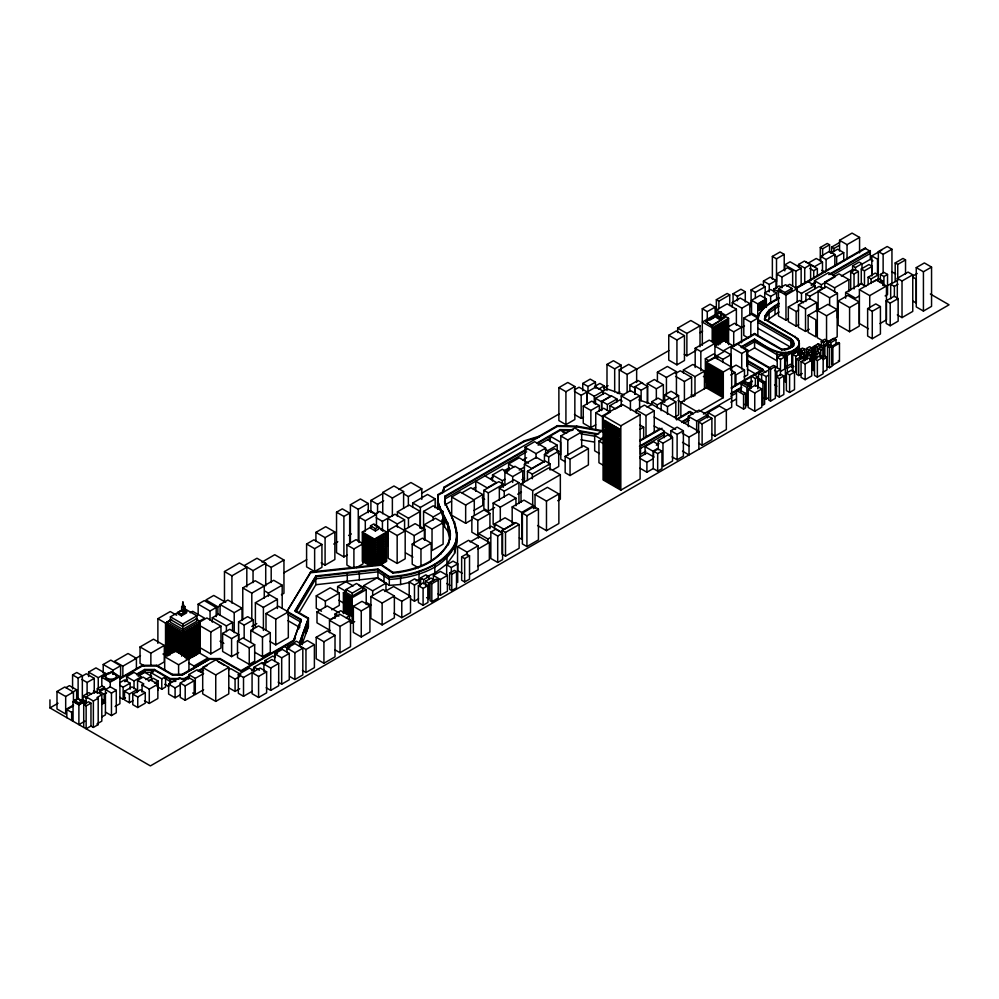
<?xml version="1.0" encoding="UTF-8"?>
<svg xmlns="http://www.w3.org/2000/svg" width="999" height="999" viewBox="0 0 999 999"><rect width="100%" height="100%" fill="white"/><g stroke="black" fill="none" stroke-linecap="round" stroke-linejoin="round"><path stroke-width="1.5" d="M603.858 478.446L603.896 472.802M444.692 502.834L444.817 496.216L526.635 448.976M438.012 494.567C435.327 512.35 456.968 526.136 447.989 544.28C436.963 563.436 413.798 571.141 392.932 573.101L381.156 565.159L310.577 572.764L286.701 611.863L310.577 572.027L381.156 564.423L392.932 572.365C413.798 570.404 436.963 562.699 447.989 543.543C455.307 527.797 441.096 514.897 437.624 500.374L437.624 509.153L438.012 494.567L442.719 491.858L444.031 487.162L524.4 440.759L538.948 436.301L557.392 425.649L576.735 426.086L603.533 430.881M438.012 497.427L437.624 503.221L440.771 511.238M779.045 297.677C770.429 302.66 758.74 308.216 757.729 319.405L790.871 338.536L793.418 341.533C794.904 347.939 786.675 350.249 781.755 349.95L754.582 334.253L731.743 347.44M448.326 544.917L450.012 537.499M454.582 544.555C461.963 528.921 449.538 515.297 444.642 501.261L444.642 501.998C453.084 519.155 465.159 539.822 446.953 555.931C431.218 569.929 410.077 576.398 389.31 577.322L377.922 569.742L315.834 576.673L295.18 611.188L308.404 618.818L299.413 643.231L308.404 618.081L295.18 610.451L315.834 575.936L377.922 569.005L389.31 576.585C413.811 575.174 441.496 567.02 454.582 544.555L454.582 553.346L446.953 563.973L434.815 573.101L426.91 576.61M457.18 535.988C452.922 567.02 416.271 577.897 389.31 579.42L377.922 571.84L315.834 578.771L295.979 611.962M454.582 553.346L457.18 541.945L457.18 533.154M799.075 341.695L795.266 337.15L764.547 319.405C765.084 311.413 772.764 306.83 779.058 303.246M764.809 320.404L765.321 315.272M442.769 492.569L444.031 487.899L524.4 441.496L538.948 437.038L538.948 436.301M443.381 492.37L444.031 487.162M793.044 345.592L793.618 343.206L793.618 346.066L793.418 341.533M798.438 354.782L798.438 345.991L799.325 343.494L799.325 352.285L799.075 340.959L797.689 338.536L764.547 318.669L764.547 319.405M119.917 678.958L142.308 666.033L156.781 666.033L172.465 675.087L182.118 675.087L209.428 659.315L220.105 659.315L241.009 671.378L293.406 641.133L301.049 619.405L286.701 611.126M293.406 641.133L301.049 620.142L288.012 612.612M294.418 640.446L295.442 637.649M298.501 629.258L300.037 625.062M299.937 643.918L308.404 620.928M299.151 612.599L315.834 584.727L315.834 575.936M779.045 298.414C770.429 303.396 758.74 308.953 757.729 320.142L790.871 339.273L793.418 342.27M765.321 316.009L769.068 310.789L779.058 303.983M765.321 318.132L769.068 312.912L779.058 306.106M767.569 320.929L769.068 318.843L779.02 312.05M731.743 346.703L754.582 333.516L781.755 349.213L787.412 348.564L793.044 344.855M741.333 346.74L754.582 339.098C766.558 347.365 785.763 360.577 798.438 345.991M793.518 350.162L793.518 352.822L798.438 348.651L799.075 343.606M224.475 601.81L224.475 571.54L239.385 562.937L246.815 567.22L246.815 586.9M772.364 279.283L772.364 256.431L780.069 251.985L784.215 254.383L784.215 269.605M347.365 554.944L343.906 556.955L336.538 552.697L336.538 512.187L342.307 508.853L349.675 513.099L349.675 544.268M350.399 541.446L350.399 504.757L360.427 498.963L368.281 503.508L368.281 512.674M772.364 256.431L776.51 258.828L784.215 254.383M182.555 603.496L182.717 606.743L182.917 602.01L182.867 606.405M157.879 643.356L157.879 618.693L170.255 611.55L176.636 615.234M224.475 571.54L231.918 575.836L246.815 567.22M558.878 387.624L567.794 382.467L574.85 386.538L574.85 419.505L565.921 424.65L558.878 420.579L558.878 387.624L565.921 391.695L574.85 386.538M183.566 604.707L183.292 606.855L182.917 602.01M181.656 606.555L183.242 605.631L184.952 606.618L184.952 611.101L183.354 612.025L181.656 611.038L181.656 606.555L183.354 607.542L184.952 606.618M261.988 562.087L274.737 554.72L283.953 560.039L283.953 593.269L281.393 594.742M382.729 513.786L382.729 492.47L393.956 485.989L403.596 491.558L403.596 508.304M716.358 314.897L716.358 299.712L727.185 293.456L729.72 294.93L729.72 305.557M702.322 345.342L702.272 308.753L710.114 304.22L715.122 307.105L715.122 314.885M370.904 512.25L370.904 500.424L383.141 493.356M315.921 541.52L315.921 532.355L325.699 526.71L334.865 531.992L334.865 559.502L325.087 565.147L321.154 562.874M606.992 390.484L606.992 364.423L613.423 360.714L621.116 365.159L621.116 369.755M184.403 609.84L186.638 611.138L186.638 612.862L181.418 615.884L178.059 613.948L178.059 612.212L181.98 609.952M336.538 512.187L343.906 516.433L349.675 513.099M184.54 608.678L196.915 615.821L196.915 621.228L182.792 629.382L170.404 622.227L170.404 616.833L181.968 610.164M350.399 504.757L358.266 509.29L368.281 503.508M716.358 299.712L718.893 301.174L729.72 294.93M72.577 688.935L72.577 674.912L76.798 672.477L82.343 675.674L82.343 700.599M265.722 563.286L256.98 558.241L244.305 565.559L253.047 570.604L265.722 563.286L265.722 585.801M733.066 302.535L733.066 293.781L740.921 289.248L745.291 291.77L745.291 301.985M784.814 270.866L784.814 264.835L790.084 261.788L801.148 268.169L801.148 284.765M167.782 624.687L167.782 656.018L166.783 655.444L166.783 622.127L170.792 619.817M157.879 618.693L165.534 623.114L171.716 619.542M198.152 614.835L198.152 604.158L204.283 600.611L216.196 607.492L216.196 616.645M178.059 612.212L181.418 614.148L186.638 611.138M677.684 332.567L677.684 328.097L690.833 320.504L700.024 325.811L700.024 346.715M398.826 489.498L410.914 482.517L421.79 488.798L421.79 499.413M582.754 390.759L582.754 383.441L590.234 379.121L595.454 382.142L595.454 387.999M702.272 308.753L707.28 311.638L715.122 307.105M306.593 544.018L313.886 539.81L321.928 544.455L321.928 567.32L314.635 571.54L306.593 566.895L306.593 544.018L314.635 548.663L321.928 544.455M820.291 260.876L820.291 247.477L827.247 243.456L829.557 244.792L829.557 252.235M668.756 335.277L676.286 330.931L684.465 335.652L684.465 360.502L676.935 364.847L668.756 360.127L668.756 335.277L676.935 340.01L684.465 335.652M574.275 389.96L579.045 387.212L587.137 391.883L587.137 404.183M763.436 285.539L763.436 281.094L770.229 277.173L776.061 280.544L776.061 287.949M733.066 293.781L737.437 296.303L745.291 291.77M370.904 500.424L377.56 504.27L383.678 500.736M190.16 612.787L192.695 611.313L204.608 618.194L199.525 621.128M776.673 287.824L776.673 273.988L787.374 267.807L792.657 270.866L792.657 286.251M72.577 674.912L78.122 678.109L82.343 675.674M88.611 676.535L88.611 672.127L95.966 667.881L105.607 673.438L105.607 676.385M81.543 676.51L86.314 673.763L94.256 678.346L94.256 693.343M606.992 364.423L614.685 368.856L621.116 365.159M719.542 313.062L716.52 314.797L721.778 317.832L724.787 316.096L724.787 317.732L721.778 319.48L716.52 316.446L716.52 309.99L727.135 303.858L736.375 309.19L736.375 325.324M751.098 306.705L751.098 289.922L760.938 284.253L765.197 286.701L765.197 292.807M820.291 247.477L822.602 248.801L829.557 244.792M264.61 563.598L271.191 567.395L283.953 560.039M103.222 673.014L103.222 664.497L110.802 660.114L120.604 665.771L120.604 678.558M56.993 691.495L65.684 696.503L65.684 713.985L56.993 708.965L56.993 691.495L64.76 687.012L73.451 692.032L73.451 702.222M358.928 542.494L358.928 517.107L370.105 510.651L376.461 514.335L376.461 526.273M382.729 492.47L392.37 498.039L403.596 491.558M839.56 251.099L839.56 240.309L852.06 233.092L859.565 237.425L859.565 252.822M315.921 532.355L325.087 537.637L334.865 531.992M732.279 307.105L732.279 302.635L740.222 298.052L749.812 303.584L749.812 315.509M65.971 687.624L69.418 685.639L76.661 689.809L76.661 699.812M798.538 267.395L798.538 264.46L804.432 261.064L814.485 266.683L822.489 262.063L822.489 272.764M582.754 383.441L587.986 386.463L595.454 382.142M619.205 393.881L619.205 369.855L628.733 364.36L636.65 368.931L636.65 382.442M831.655 253.247L831.655 247.115L839.722 242.457M144.106 665.734L140.047 663.386L140.047 646.952L153.496 639.185L164.311 645.429L164.311 661.862L157.58 665.746M242.769 619.717L242.769 587.936L255.232 580.731L264.26 585.951L264.26 598.064M721.016 312L720.953 315.971L720.354 312.5L721.315 315.746L721.315 312.163M751.098 289.922L755.356 292.382L765.197 286.701M763.436 281.094L769.267 284.465L776.061 280.544M776.673 273.988L781.967 277.035L792.657 270.866M721.315 312.625L720.354 312.5M705.943 321.641L715.296 316.246L721.415 319.78L712.062 325.886L705.943 321.641L712.062 325.174L721.415 319.78M170.404 616.833L182.792 623.975L196.915 615.821M808.278 263.087L816.283 258.466L822.489 262.063M677.684 328.097L686.875 333.404L700.024 325.811M709.952 320.03L713.96 317.719M831.655 247.115L833.99 248.464L839.36 245.354M820.679 260.814L820.679 256.393L829.42 251.336L834.827 254.458L834.827 266.258M374.875 514.223L379.657 511.463L389.598 517.195M784.814 264.835L795.878 271.216L801.148 268.169M574.437 391.433L581.181 395.329L587.137 391.883M587.012 403.896L587.012 392.108L595.866 387L603.109 391.183L603.109 394.13M220.08 615.297L220.08 604.52L227.884 600.024L242.02 608.179L242.02 620.491M358.928 517.107L365.297 520.779L376.461 514.335M196.915 618.518L182.792 626.673L170.404 619.53M198.152 604.158L210.052 611.026L216.196 607.492M403.521 493.768L408.366 496.553L421.79 488.798M225.662 602.31L213.749 595.441L205.956 599.949L217.857 606.818L220.454 605.319M798.538 264.46L804.719 268.032L810.614 264.635L810.614 280.731M81.806 679.42L87.1 682.479L94.256 678.346M830.606 253.259L837.699 249.163L843.73 252.66L843.73 261.064M839.56 240.309L847.052 244.643L859.565 237.425M72.065 692.469L76.661 689.809M736.375 309.19L725.761 315.322L716.52 309.99M766.345 298.913L757.754 303.871L757.754 316.596L751.548 313.012L751.548 300.287L760.139 295.329L766.345 298.913L766.345 307.392M65.684 696.503L73.451 692.032M88.611 672.127L98.252 677.684L105.607 673.438M764.71 298.539L764.71 292.944L770.666 289.498L776.635 292.944L776.635 299.937M604.183 385.889L598.801 388.998L594.505 386.526L599.887 383.416L604.183 385.889L604.183 390.522M103.222 664.497L113.024 670.154L120.604 665.771M773.713 291.97L773.713 289.086L779.158 285.926L781.73 287.412M101.811 686.338L101.811 677.285L111.463 671.715L119.905 676.585L119.905 703.733L115.085 706.518M619.205 369.855L627.135 374.425L636.65 368.931M732.279 302.635L741.87 308.179L749.812 303.584M820.679 256.393L826.086 259.515L834.827 254.458M49.95 699.862L49.95 707.904L58.054 703.234M135.09 658.753L140.484 655.631M166.783 622.127L182.68 631.306L200.037 621.291L200.037 652.647L197.864 653.895L197.864 624.525M283.728 572.939L306.705 559.677M333.728 544.068L337.787 541.733M348.601 535.489L351.298 533.928M421.566 493.356L559.403 413.773M604.008 388.024L608.054 385.689M636.438 369.305L668.868 350.587M699.949 332.642L702.647 331.081M748.601 304.545L751.298 302.984M136.413 658.341L128.034 653.508L114.485 661.326L122.865 666.171L136.413 658.341L136.413 668.543M199.213 622.352L206.83 617.956L220.966 626.123L220.966 648.039L210.814 653.908L199.251 647.227M263.699 586.051L273.689 580.282L282.193 585.189L282.193 607.941M788.473 318.781L785.976 320.217L778.471 315.884L778.471 288.786L785.539 284.715L791.945 288.411L791.945 290.397L784.877 294.48L784.877 292.482L791.945 288.411M242.769 587.936L251.798 593.144L264.26 585.951M200.037 623.264L182.68 633.291L166.783 624.113M728.596 318.306L718.718 312.6L702.322 322.065L712.2 327.772L728.596 318.306L728.596 344.68M594.268 403.658L594.268 396.291L606.942 388.898L624.387 394.892M370.529 525.824L373.801 523.938L378.658 526.748L378.658 529.083L375.387 530.968L370.529 528.159L370.529 525.824L375.387 528.633L378.658 526.748M834.24 255.357L836.65 256.743L843.73 252.66M140.047 646.952L150.861 653.196L164.311 645.429M212.287 622.14L212.287 617.769L218.419 614.223L232.555 622.389L232.555 631.143M786.563 286.101L789.66 284.315L797.165 288.649L797.165 301.948M809.827 268.469L813.723 270.717L817.357 268.619L817.357 276.398M200.037 625.224L182.68 635.252L166.783 626.073M370.417 566.008L362.312 561.326L362.312 532.03L371.765 526.573M397.402 516.421L397.402 511.838L409.165 505.032L420.242 511.426L420.242 528.246M412.712 507.455L412.712 502.997L427.51 494.455L435.177 498.888L435.177 507.804M764.71 292.944L770.666 296.378L776.635 292.944M376.211 517.757L382.43 521.341L394.98 514.235L404.583 519.792L404.583 530.344M595.516 398.326L604.857 392.944L610.839 396.391L601.498 401.785L595.516 398.326L595.516 404.195M713.224 330.394L727.572 322.103M200.037 627.185L182.68 637.212L166.783 628.034M595.704 424.825L590.859 427.622L583.241 423.226L583.241 406.031L591.72 401.136L599.325 405.532L599.325 411.263M758.029 304.995L766.083 300.349M74.475 700.349L77.872 698.388L82.28 700.936L82.28 702.509L78.884 704.47L74.475 701.922L74.475 700.349L78.884 702.884L82.28 700.936M758.029 305.781L766.083 301.124M73.064 721.253L73.064 701.573L77.885 698.788L83.716 702.16L83.716 727.409M82.929 700.449L82.929 696.003L88.836 692.594L91.483 694.118M713.224 331.993L727.572 323.713M758.029 306.556L766.083 301.91M200.037 629.145L182.68 639.16L166.783 629.982M97.303 693.393L97.303 688.723L102.135 685.938L104.495 687.3L104.495 688.848L99.675 691.633L99.675 690.084L104.495 687.3M758.029 307.33L766.083 302.685M351.573 567.769L346.903 565.072L346.903 544.917L356.019 539.66L373.713 549.775M713.224 333.604L727.572 325.324M101.811 677.285L110.252 682.167L119.905 676.585M758.029 308.104L766.083 303.459M86.139 703.059L86.139 696.852L95.779 691.283L101.811 694.755L101.811 721.141L96.99 723.925L98.189 724.625L98.189 698.239L96.99 697.539L101.811 694.755M200.037 631.106L182.68 641.121L166.783 631.942M758.029 308.891L766.083 304.233M713.224 335.214L727.572 326.923M80.295 700.948L82.705 699.55L86.214 701.573M728.009 327.035L734.54 323.264L741.87 327.547L744.517 326.011M758.029 309.665L766.083 305.02M73.489 705.032L66.833 708.865L66.833 717.657M119.917 678.221L142.308 665.297L156.781 665.297L172.465 674.35L182.118 674.35L209.428 658.578L220.105 658.578L241.009 670.641L293.406 640.396M748.476 338.112L743.793 335.402L743.793 318.107L750.811 314.048L757.841 318.107L757.841 335.402M795.254 288.324L865.484 247.777L865.484 248.514L796.603 288.274M795.654 288.461L807.754 281.481L814.934 285.627L814.934 288.599M220.08 604.52L234.216 612.687L242.02 608.179M73.489 705.769L66.833 709.602L71.666 712.387M264.797 591.021L268.444 593.119L282.193 585.189M438.012 495.304L557.392 426.386L576.735 426.823L603.533 431.618M200.037 633.066L182.68 643.081L166.783 633.903M601.76 410.152L601.76 401.273L611.313 395.754L616.945 398.988L616.945 401.96M629.87 391.308L629.87 385.139L637.961 380.469L642.969 383.354M713.224 336.825L727.572 328.534M778.471 290.784L785.976 295.117L797.165 288.649M695.179 348.264L709.278 340.122L714.947 343.394L700.836 351.536L695.179 348.264L695.179 367.482M126.611 676.71L134.028 672.427L141.446 676.71L134.028 680.981L126.611 676.71L126.611 681.33M617.257 393.444L619.83 391.958M255.382 627.372L255.382 602.747L269.38 594.667L277.397 599.3L277.397 608.528M412.712 502.997L420.379 507.43L435.177 498.888M713.224 338.436L727.572 330.145M101.811 716.957L105.432 714.872L105.432 689.597L110.252 686.812L116.284 690.297L116.284 712.786L111.463 715.571L105.432 712.087M525.037 462.687L525.037 447.252L534.64 441.708L545.641 448.064L545.641 455.781M73.064 701.573L78.896 704.944L83.716 702.16M84.353 703.246L84.353 701.947L86.151 700.911M200.037 635.014L182.68 645.042L166.783 635.864M814.497 280.719L828.533 272.615L835.426 276.586L821.378 284.703L814.497 280.719L814.497 286.75M583.241 406.031L590.859 410.427L599.325 405.532M119.88 682.617L124.538 679.932L130.132 683.154L130.132 689.198M164.685 670.192L164.685 656.755L175.025 650.786L188.948 658.816L188.948 670.766M657.404 381.568L657.404 372.215L667.407 366.446L676.435 371.653L676.435 395.042M713.224 340.035L727.572 331.755M684.253 354.283L686.875 355.794L696.078 350.487M200.037 636.975L182.68 647.002L166.783 637.824M124.838 680.956L127.485 679.42M136.763 674.063L144.718 669.467L154.37 669.467L170.055 678.533L184.528 678.533L189.91 675.424M537.362 442.782L560.164 429.62L573.426 429.77M811.263 284.653L815.284 282.33M828.708 274.575L870.304 250.562L870.304 259.353L861.975 264.161M346.903 544.917L353.908 548.963L363.024 543.706M634.964 394.193L634.964 386.7L641.52 382.917L647.689 386.476L647.689 402.947M387.724 545.591L387.724 518.431L397.327 523.976L404.583 519.792M713.224 341.646L727.572 333.354M124.838 681.693L127.485 680.157M136.763 674.8L144.718 670.204L154.37 670.204L170.055 679.27L178.734 679.27M199.251 625.312L210.814 631.98L220.966 626.123M444.817 496.953L526.635 449.712M537.362 443.519L560.526 430.157L565.709 433.154M811.263 285.389L815.284 283.067M830.044 274.538L870.304 251.298L865.484 248.514M397.402 511.838L408.466 518.219L420.242 511.426M574.437 414.498L581.181 418.394L583.566 417.02M99.675 691.633L104.221 694.268L106.643 692.869M200.037 638.935L182.68 648.963L166.783 639.785M388.199 530.332L396.216 525.711L405.182 530.881L405.182 558.816L397.165 563.436L388.199 558.266L388.199 530.332L397.165 535.514L405.182 530.881M621.228 406.331L621.228 395.866L630.419 390.559L639.61 395.866L639.61 409.328M86.139 696.852L93.369 701.023L98.189 698.239M727.572 334.965L713.224 343.244L713.224 328.783L727.572 320.492L727.572 343.007M362.312 532.03L374.475 539.06L386.625 532.03L386.625 561.326L379.87 565.234M601.76 401.273L607.38 404.508L616.945 398.988M727.871 328.471L733.716 331.843L741.558 327.31L741.558 342.719M86.139 705.943L90.959 703.159L90.959 726.011L86.139 728.795L86.139 705.943L83.716 704.545L88.549 701.76L90.959 703.159M138.636 675.549L144.48 672.177L151.498 676.223L151.498 680.481M743.793 318.107L750.811 322.165L757.841 318.107M138.099 676.136L144.718 672.315L152.997 672.315M423.576 528.284L423.576 511.376L433.216 505.806L442.869 511.376L442.869 523.676M444.817 499.05L526.635 451.823M538.174 445.179L550.774 437.887M832.729 275.112L870.304 253.421M796.702 290.622L801.485 293.394L814.934 285.627M200.037 640.896L182.68 650.911L166.783 641.733M212.287 617.769L226.411 625.923L232.555 622.389M715.022 343.818L727.572 336.576M595.741 412.799L603.646 408.229L610.389 412.112L602.484 416.683L595.741 412.799L595.741 429.707M105.432 689.597L111.463 693.081L116.284 690.297M647.302 403.459L647.302 383.566L654.333 379.508L663.373 384.727L663.373 401.561M508.603 470.904L508.603 463.948L519.218 457.817L528.508 463.174M471.828 519.742L465.659 523.301L451.685 515.234L451.685 497.002L460.327 492.02L474.288 500.087L474.288 515.284M609.914 411.476L609.914 405.644L619.917 399.875L622.165 401.173M375.224 541.346L385.876 535.202M852.597 271.878L852.597 265.871L859.14 262.088L861.987 263.736L861.987 269.755M119.78 685.264L123.127 687.2L130.132 683.154M200.037 642.856L182.68 652.871L166.783 643.693M715.022 345.429L727.572 338.186M824.749 288.124L824.749 282.093L838.973 273.876L848.863 279.595L848.863 291.646M878.221 280.881L878.383 251.598L887.199 246.503L891.945 249.238L891.945 283.129L886.9 286.039M492.507 480.956L492.507 474.962L502.372 469.28L507.305 472.127M805.893 294.068L819.143 286.413L823.026 288.649L809.777 296.303L805.893 294.068L805.893 301.536M871.802 275.836L871.802 255.906L881.742 250.162M255.382 602.747L263.399 607.38L277.397 599.3M461.938 492.857L470.866 487.699L482.792 494.58L482.792 505.357L473.863 510.514M137.562 691.77L137.562 680.319L143.082 677.122L149.375 680.756L150.649 680.019L157.854 684.178L157.854 698.488L149.276 703.446L144.468 700.674M150.837 676.985L150.837 672.564L154.645 670.366M238.574 640.771L238.574 621.878L247.64 616.658L253.234 619.88L253.234 630.057M375.224 543.119L385.876 536.975M565.446 461.863L560.801 459.19L560.801 435.989L574.725 427.947L581.68 431.968L581.68 447.44M725.786 340.821L727.572 339.785M166.783 645.654L182.68 654.832L200.037 644.817M101.761 701.735L103.946 700.474L103.946 702.322L101.761 703.583M634.964 386.7L641.133 390.259L647.689 386.476M375.224 544.892L385.876 538.748M852.597 265.871L855.444 267.52L861.987 263.736M238.686 652.547L231.593 656.63L222.627 651.46L222.627 633.403L229.708 629.308L238.686 634.49L238.686 640.509M444.817 505.007L451.523 501.136M472.989 488.736L475.674 487.187M490.422 478.671L493.106 477.122M503.833 470.929L509.203 467.832M522.614 460.089L526.635 457.767M841.358 276.061L852.959 269.368M657.404 372.215L666.433 377.422L676.435 371.653M798.663 324.75L796.153 326.198L788.323 321.666L788.323 306.968L799.587 300.462L803.508 302.734M200.037 646.778L183.766 656.168L183.766 632.667M386.014 539.56L388.411 538.174M101.811 704.407L105.432 702.322L102.76 700.774M133.129 700.561L129.395 702.722L124.525 699.899L124.525 691.233L131.993 686.925L136.863 689.735L136.863 692.632M525.037 447.252L536.038 453.608L545.641 448.064M850.698 289.997L850.698 272.053L855.032 269.543L858.366 271.478L858.366 286.438M375.224 546.653L385.876 540.509M818.119 309.678L818.119 291.109L825.923 286.613L837.437 293.256L837.437 318.007M145.654 679.607L151.498 676.223M504.895 485.289L504.895 472.102L514.96 466.283L522.752 470.779L522.752 483.978M675.449 373.551L680.244 370.791L691.608 377.347L691.608 397.028M603.071 415.572L622.352 404.445L640.109 414.697L640.109 479.033L620.829 490.159L603.071 479.907L603.071 415.572L620.829 425.824L640.109 414.697M184.852 657.504L200.037 648.726M621.803 405.282L615.559 408.891L609.914 405.644M878.383 251.598L883.128 254.333L891.945 249.238M683.391 372.864L683.391 369.93L692.856 364.46L704.457 371.153L704.457 388.773M375.224 548.426L385.876 542.282M621.228 395.866L630.419 401.173L639.61 395.866M809.227 329.27L805.531 331.418L798.438 327.322L798.438 304.857L809.54 298.451L816.633 302.547L816.633 311.526M238.574 621.878L244.168 625.112L253.234 619.88M705.356 382.105L705.356 358.741L713.636 353.958L722.876 359.365L722.876 362.437M185.939 658.828L200.037 650.686M861.275 284.315L861.275 268.968L869.005 264.51L872.189 266.346L872.189 275.562M148.476 681.043L153.309 678.259L158.167 681.068L158.167 689.997M142.07 692.132L142.07 684.964L143.844 683.953L137.562 680.319M375.224 550.199L385.876 544.055M423.576 511.376L433.216 516.945L442.869 511.376M524.4 464.198L536.326 457.317L543.693 461.575L531.768 468.456L524.4 464.198L524.4 481.843M545.317 449.3L547.689 450.674L557.205 445.179L557.205 451.061M850.698 272.053L854.033 273.976L858.366 271.478M266.009 630.157L266.009 613.523L278.559 606.281L288.311 611.912L288.311 637.624L275.761 644.867L269.668 641.346M188.799 658.616L198.988 652.734L207.992 657.941L193.981 666.021L188.836 663.061M647.302 383.566L656.343 388.786L663.373 384.727M164.685 656.755L178.596 664.785L188.948 658.816M560.801 435.989L567.769 439.997L581.68 431.968M375.224 551.972L385.876 545.829M124.525 691.233L129.395 694.043L136.863 689.735M544.43 462.15L544.43 454.47L554.457 448.676L558.716 451.136L558.716 466.483L552.447 470.104M731.106 367.52L731.106 347.327L737.05 343.893L747.677 350.025L747.677 374.875L744.105 376.935M424.388 540.009L424.388 524.675L435.477 518.269L443.119 522.677L443.119 544.143L432.03 550.549L432.03 529.083L443.119 522.677M494.58 507.567L488.336 511.176L483.866 508.591L483.866 490.309L498.851 481.655L503.309 484.24L503.309 487.287M716.72 355.806L724.712 351.186L730.881 354.745L730.881 368.581M824.749 282.093L834.64 287.799L848.863 279.595M519.218 470.079L524.525 467.008M680.856 416.745L680.856 402.347L706.118 387.762L706.118 362.075L714.51 357.23L731.693 367.145L731.693 407.23L726.31 410.339M861.275 268.968L864.46 270.804L872.189 266.346M84.927 721.141L78.896 724.625L78.896 704.944M119.78 697.339L123.127 699.275L125.462 697.926M375.224 553.746L385.876 547.602M710.389 360.277L717.482 356.181L717.482 359.29M132.78 694.143L140.297 689.797L145.267 692.657L145.267 703.171L137.75 707.517L132.78 704.657L132.78 694.143L137.75 697.002L145.267 692.657M492.507 474.962L502.372 480.656L504.832 479.233M788.323 306.968L796.153 311.501L798.663 310.052M251.798 626.448L256.78 623.563M375.224 555.407L385.876 549.263M150.837 672.564L161.788 678.883L165.584 676.685L165.584 687.012L161.788 689.21L156.918 686.4M222.627 633.403L231.593 638.586L238.686 634.49M154.545 683.154L158.167 681.068M421.715 528.946L424.413 527.385M504.895 472.102L512.687 476.598L522.752 470.779M356.518 567.607L363.024 563.848L363.074 533.429L373.713 539.572L373.713 565.084L363.074 558.941M473.863 499.737L482.792 494.58M375.224 557.08L385.876 550.936M544.43 454.47L548.688 456.93L558.716 451.136M451.685 497.002L465.659 505.069L474.288 500.087M798.438 304.857L805.531 308.953L816.633 302.547M424.95 529.345L415.109 523.663L404.333 529.895L414.173 535.576L424.95 529.345L424.95 539.722M483.866 490.309L488.336 492.882L503.309 484.24M250.761 642.432L250.761 630.431L258.566 625.923L270.292 632.692L270.292 652.21L262.487 656.718L254.67 652.197M142.07 684.964L149.276 689.123L157.854 684.178M375.224 558.753L385.876 552.609M741.333 347.477L754.582 339.835C766.233 346.528 779.42 358.454 793.518 350.899C797.277 349.163 800.374 345.267 799.075 340.959M527.447 480.556L527.447 471.291L545.217 461.026L550.099 463.836L550.099 470.029M499.35 500.262L499.35 488.324L514.06 479.832L518.943 482.654L518.943 503.533M675.574 376.398L684.415 381.493L691.608 377.347M722.876 359.365L730.881 354.745M818.119 291.109L829.632 297.764L837.437 293.256M375.224 560.414L385.876 554.283M636.163 412.987L636.163 409.89L644.417 405.119L654.258 410.801L654.258 432.467M745.204 347.153L754.582 341.745L776.935 354.657L785.651 355.02M683.391 369.93L694.992 376.623L704.457 371.153M651.773 401.698L658.054 398.077L663.561 401.248L657.28 404.882L651.773 401.698L651.773 404.595M237.5 641.096L242.957 637.949L254.683 644.717L254.683 661.213L249.238 664.36L237.5 657.592L237.5 641.096L249.238 647.864L254.683 644.717M266.009 613.523L275.761 619.155L288.311 611.912M321.478 611.213L316.271 608.204L316.271 595.841L330.182 587.812L339.285 593.069L339.285 605.431L331.693 609.815M868.131 277.198L875.224 273.102L878.221 274.837L871.128 278.921L868.131 277.198L868.131 284.752M375.224 562.087L385.876 555.943M599.4 453.558L594.667 450.824L594.667 435.414L601.885 431.243L604.258 432.617M664.66 402.36L664.66 394.942L671.053 391.246L678.608 395.604L678.608 414.897L674.775 417.107M895.191 281.606L895.191 262.937L902.971 258.441L905.531 259.915L905.531 273.926M375.224 563.761L385.876 557.617M845.629 298.251L845.629 292.482L860.913 283.654L865.858 286.513M521.878 479.67L524.525 478.134M647.077 407.217L652.01 404.37L698.888 431.443L698.888 449.238M858.066 285.539L861.987 283.279M90.959 726.011L93.369 727.409L98.189 724.625M337.625 592.345L337.625 586.55L345.954 581.743L353.171 585.913M527.447 471.291L532.33 474.1L550.099 463.836M180.007 694.967L175.1 697.801L168.606 694.055L168.606 684.14L179.633 677.772L184.827 680.781M731.106 347.327L741.72 353.459L747.677 350.025M808.141 315.334L815.808 319.767L815.808 336.85L808.141 332.417L808.141 315.334L818.805 309.178M385.876 559.29L375.224 565.434L375.224 539.572L385.876 533.429L385.876 560.951L380.557 564.023L380.557 536.5M418.469 567.794L412.212 564.185L412.212 544.068L422.452 538.149L431.218 543.206L431.218 560.227M499.35 488.324L504.233 491.146L518.943 482.654M823.913 341.483L817.319 337.674L817.319 310.452L827.959 304.308L837.174 309.64L837.174 336.863L826.548 343.007M565.159 456.381L583.516 445.779L588.399 448.588L588.399 464.922L570.042 475.524L565.159 472.702L565.159 456.381L570.042 459.19L588.399 448.588M703.408 376.66L705.968 375.187M880.344 280.632L880.344 274.45L883.94 272.365L887.537 274.45L887.537 294.53L885.139 295.916M895.191 262.937L897.751 264.41L905.531 259.915M188.736 674.6L197.065 669.792L203.621 673.576L195.292 678.383L188.736 674.6L188.736 679.008M746.628 352.472L754.582 347.877L776.935 360.789L776.935 351.998M202.697 667.419L215.747 659.877L228.783 667.419L228.783 693.868L215.747 701.398L202.697 693.868L202.697 667.419L215.747 674.949L228.783 667.419M521.016 502.26L521.016 483.903L548.651 467.944L560.339 474.687L560.339 499.175L557.704 500.699M661.151 410.714L661.151 402.934L669.455 398.139L675.799 401.81L675.799 418.918M197.977 670.754L207.405 665.322M838.173 300.986L847.814 295.417L859.227 302.01L859.227 326.149L849.587 331.718L838.173 325.137L838.173 300.986L849.587 307.567L859.227 302.01M181.631 679.27L184.528 679.27L189.348 676.473M198.326 671.303L203.571 668.269M604.195 436.75L600.586 438.836L594.667 435.414M868.431 328.746L859.39 323.526L859.39 289.648L876.123 279.982L886.463 285.964L886.463 319.83L880.032 323.551M873.463 281.768L878.783 278.696L882.754 280.994L882.754 285.427M603.908 465.621L598.938 462.749L598.938 441.046L603.908 438.174M880.344 274.45L883.94 276.523L887.537 274.45M180.27 683.054L189.248 677.871L194.181 680.719L194.181 695.079L185.202 700.262L180.27 697.414L180.27 683.054L185.202 685.901L194.181 680.719M678.608 395.604L672.215 399.3L664.66 394.942M200.3 672.102L203.571 670.379M495.541 525.699L493.156 524.313L493.156 503.059L508.816 494.018L515.959 498.139L515.959 505.731M636.163 409.89L646.003 415.572L654.258 410.801M250.761 630.431L262.487 637.2L270.292 632.692M168.606 684.14L175.1 687.899L180.007 685.064M316.271 595.841L325.374 601.098L339.285 593.069M346.091 589.497L356.506 583.491L362.699 587.062L362.699 590.047L352.297 596.053L346.091 592.482L346.091 589.497L352.297 593.069L362.699 587.062M489.935 513.411L477.809 520.404L477.809 535.639L471.853 532.205L471.853 516.97L483.978 509.965L489.935 513.411L489.935 528.646M706.118 362.075L723.301 371.99L731.693 367.145M731.206 367.919L736.088 365.097L744.48 369.942L744.48 380.419M880.094 282.517L882.754 280.994M343.394 613.586L343.394 592.719L345.954 591.246M661.151 402.934L667.507 406.605L675.799 401.81M412.212 544.068L420.966 549.125L431.218 543.206M859.34 295.979L855.519 298.189L845.629 292.482M817.319 310.452L826.548 315.771L837.174 309.64M517.719 494.205L521.49 492.032M330.344 630.556L316.995 622.852L316.995 611.875L327.21 605.968L339.223 612.899M363.673 588.698L363.673 585.639L376.973 577.959L385.964 583.154L385.964 590.796M493.156 503.059L500.299 507.192L515.959 498.139M897.314 299.638L897.314 278.296L908.054 272.09L912.761 274.812L912.761 311.401L902.022 317.607L897.314 314.885M916.258 267.62L924.375 262.937L931.555 267.083L931.555 306.368L923.426 311.064L916.258 306.918L916.258 267.62L923.426 271.765L931.555 267.083M730.631 375.05L735.052 372.502L735.052 385.939M859.39 289.648L869.729 295.617L886.463 285.964M521.016 483.903L532.692 490.646L560.339 474.687M890.683 298.738L890.683 284.228L898.051 279.982M640.109 429.245L643.656 427.185L643.656 438.436M744.48 369.942L735.938 374.875L735.938 385.352M343.394 592.719L352.11 597.752L366.221 589.61L366.221 604.507M228.459 669.979L230.769 668.631L240.784 674.412M897.314 278.296L902.022 281.006L912.761 274.812M512.175 523.339L512.175 506.93L523.988 500.124L533.528 505.631L533.528 508.616M890.683 284.228L894.38 286.351L898.051 284.228M913.223 275.824L917.232 273.501M535.027 508.491L535.027 494.493L547.415 487.337L558.866 493.956L558.866 523.513L546.478 530.669L537.574 525.524M363.673 585.639L372.664 590.834L385.964 583.154M777.222 367.994L777.222 357.442L781.368 355.045L784.69 356.955L784.69 369.031L780.544 371.416M192.67 693.019L195.292 694.53L203.621 689.722M335.077 618.431L335.077 613.973L340.721 610.714L349.5 615.784L349.5 620.242M785.451 368.843L785.451 354.395L789.897 351.823L791.745 352.884L791.745 367.345M494.53 523.851L505.032 517.782L514.71 523.376L504.22 529.433L494.53 523.851L494.53 528.321M867.631 308.604L875.786 303.908L880.419 306.581L880.419 333.991L872.264 338.698L867.631 336.014L867.631 308.604L872.264 311.288L880.419 306.581M639.647 440.484L659.44 429.071L659.44 428.159L664.26 430.944L664.26 437.662M676.947 418.956L688.423 412.325M689.023 411.975L690.084 411.363M731.293 387.575L762.886 369.343L762.886 370.08L731.293 388.311M478.533 538.136L478.533 533.616L491.271 526.261L500.611 531.655M780.394 375.462L780.544 359.353L784.69 356.955M785.451 354.395L787.299 355.457L791.745 352.884M335.452 616.62L330.344 619.567L316.995 611.875M353.359 606.331L362.013 601.336L369.917 605.906L369.917 631.98L361.263 636.975L353.359 632.404L353.359 606.331L361.263 610.901L369.917 605.906M639.647 441.221L662.062 428.284M676.56 419.917L688.423 413.062L688.423 411.625L692.944 414.235M329.495 632.729L329.495 620.342L339.985 614.285L350.512 620.354L350.512 646.678L340.022 652.734L334.752 649.7M370.879 596.553L383.092 589.497L394.368 596.016L394.368 617.857L382.142 624.912L370.879 618.406L370.879 596.553L382.142 603.059L394.368 596.016M274.887 656.43L274.887 652.122L284.49 646.578L294.892 652.772L294.892 679.507L289.61 676.46M462.337 573.364L457.567 570.604L457.567 546.64L468.543 540.309L478.084 545.804L478.084 569.78L469.542 574.7M690.234 412.674L691.583 412.237L690.534 412.837M758.528 380.656L758.528 373.339L763.261 370.604L765.958 372.165M800.099 353.771L800.099 349.45L802.497 348.064L804.607 349.288L804.607 360.801M793.893 366.621L792.232 365.659L792.232 354.195L796.415 351.785L798.089 352.747M768.706 368.169L773.463 365.409L775.324 366.483L775.324 398.326L770.566 401.086L768.706 400.012L768.706 368.169L770.566 369.243L775.324 366.483M252.123 691.333L243.519 696.303L238.324 693.294L238.324 674.45L249.388 668.056L254.583 671.053M691.133 413.186L692.195 412.587M741.196 391.783L741.196 384.178L745.591 381.73L750.024 384.29L750.024 388.798M274.713 661.525L274.713 653.783L282.28 649.412L289.26 653.446L289.26 679.795L281.693 684.165L278.197 682.142M287.45 649.412L287.45 646.453L296.491 641.233L302.41 644.655M886.213 300.824L894.167 296.241L898.151 298.539L898.151 321.154L890.209 325.749L886.213 323.439L886.213 300.824L890.209 303.122L898.151 298.539M470.092 541.92L479.208 536.663L489.348 542.507L489.348 559.715L477.634 566.483M265.06 663.398L265.06 660.526L272.852 656.031L275.437 657.529M512.175 506.93L521.728 512.45L533.528 505.631M254.133 671.74L254.133 667.132L262.088 662.537L264.747 664.073M384.865 591.533L393.606 586.488L410.514 596.253L410.514 612.624L401.773 617.669L393.968 613.161M688.336 426.623L688.336 416.283L699.025 410.114L707.342 414.91L707.342 417.857M761.638 381.493L761.638 373.988L767.607 370.529M800.099 349.45L802.222 350.674L804.607 349.288M806.38 356.643L806.355 348.589L809.64 346.703L811.85 347.977L811.85 352.36M228.821 675.549L235.077 679.158L239.723 676.485M522.377 513.124L533.878 506.481L538.436 509.103L538.436 539.91L526.923 546.553L522.377 543.931L522.377 513.124L526.923 515.759L538.436 509.103M751.148 388.249L751.148 376.099L755.394 378.546L758.004 377.035L758.004 387.662M251.623 670.079L254.283 668.556M262.238 663.948L264.897 662.424M639.422 446.191L664.26 431.855L672.077 436.363M681.78 421.74L689.422 417.32M699.362 411.501L723.301 397.677L723.301 371.99M730.931 393.356L741.67 387.162M748.376 383.279L752.409 380.956M490.834 532.055L495.729 529.233L502.584 533.204L502.584 559.627L497.702 562.449L490.834 558.478L490.834 532.055L497.702 536.026L502.584 533.204M821.315 347.477L821.315 341.296L824.849 339.26L827.035 340.522L827.035 343.606M736.5 390.459L738.511 389.298L745.579 393.381L745.579 407.929L743.568 409.091L736.5 405.007L736.5 390.459L743.568 394.543L745.579 393.381M792.232 354.195L795.766 356.231L799.762 353.921L799.762 358.341M251.623 670.816L254.283 669.293M664.26 432.592L640.521 446.291L640.521 454.345L645.791 451.298M681.78 422.477L689.422 418.057M730.931 394.093L741.67 387.899M748.376 384.016L752.409 381.693M263.911 671.553L263.911 664.11L271.878 659.515L278.696 663.448L278.696 685.764L270.729 690.371L266.184 687.749M535.027 494.493L546.478 501.098L558.866 493.956M806.355 348.589L808.566 349.875L811.85 347.977M803.408 353.246L801.523 352.16L798.988 353.621L800.886 354.707L803.408 353.246L803.408 360.901M747.514 385.739L750.024 384.29M757.779 379.857L759.49 378.883L764.622 381.843L764.622 404.12L762.924 405.107L762.924 382.829L757.779 379.857L757.779 388.773M346.116 617.732L349.5 615.784M821.315 341.296L823.501 342.557L827.035 340.522M238.324 674.45L243.519 677.447L260.115 668.031L266.621 671.79L266.621 692.831L258.591 697.464L252.073 693.706L252.073 672.664L258.591 676.435L266.621 671.79M409.203 596.678L409.203 581.967L414.597 578.858L419.867 581.893L419.867 586.313M640.521 448.401L664.26 434.69M670.853 438.236L670.853 430.769L677.11 427.147L683.378 430.769L683.378 456.168L677.11 459.79L672.102 456.893M684.028 423.276L689.298 420.242M730.856 396.241L736.126 393.206M749.287 385.602L751.91 384.091M815.184 349.013L813.586 349.937L813.586 370.617L812.412 369.942L812.412 349.263L814.023 348.339L815.184 349.013L815.184 359.353M741.196 384.178L746.877 387.45L749.537 385.914L749.537 388.961M815.072 353.434L815.072 345.741L816.982 346.853L820.092 345.067L820.092 348.139M761.638 373.988L766.108 376.561L768.493 375.187M645.067 454.433L645.067 446.653L653.558 441.745L658.416 444.543M796.615 359.178L801.298 356.481L803.408 357.704L798.738 360.402L796.615 359.178L796.615 374.313L798.738 375.537L802.247 373.514M828.508 347.227L828.633 341.246L833.666 338.336L835.976 339.66L835.976 344.218M316.208 637.287L327.297 630.893L335.015 635.339L335.015 656.842L323.926 663.249L316.208 658.791L316.208 637.287L323.926 641.745L335.015 635.339M502.072 530.419L515.684 522.564L519.13 524.55L519.13 548.289L505.506 556.156L502.072 554.158L502.072 530.419L505.506 532.405L519.13 524.55M703.421 414.061L731.693 397.739M774.55 370.367L776.847 371.69L780.394 369.642L774.662 366.321M274.713 653.783L281.693 657.817L289.26 653.446M658.229 449.787L658.229 440.459L667.819 434.915L672.564 437.649L672.564 461.001L662.974 466.533L662.974 443.194L672.564 437.649M785.351 382.18L785.351 367.195L790.496 364.223L792.444 365.347L792.444 371.353M812.075 351.648L808.678 353.609L806.38 352.272L809.764 350.324L812.075 351.648L812.075 361.825M420.641 584.989L420.641 577.859L425.849 574.85L428.871 576.598L428.871 579.445M478.533 533.616L487.874 538.998L490.422 537.537M805.531 360.152L805.531 355.706L808.628 353.921L810.239 354.845L810.239 360.764M823.251 345.392L826.872 343.294L828.508 344.23L824.874 346.328L823.251 345.392L823.126 373.788L817.369 377.11L814.497 375.449L814.497 358.903L820.254 355.582L823.126 357.23L817.369 360.564L814.497 358.903M818.131 351.623L818.131 348.589L820.753 347.078L823.388 348.589L823.388 357.667M707.979 417.07L707.979 412.575L719.33 406.019L726.335 410.077L726.335 429.545L714.997 436.101L711.488 434.078M748.189 389.26L755.256 385.177L761.812 388.961L761.812 407.18L754.745 411.263L748.189 407.48L748.189 389.26L754.745 393.044L761.812 388.961M457.567 546.64L467.095 552.147L478.084 545.804M828.633 341.246L830.943 342.57L835.976 339.66M329.495 620.342L340.022 626.41L350.512 620.354M446.665 575.699L446.665 564.847L453.059 561.151L457.704 563.836L457.704 582.442M805.531 355.706L807.142 356.643L810.239 354.845M294.892 652.772L302.822 648.189L302.822 674.924L294.892 679.507M785.351 367.195L787.312 368.319L792.444 365.347M688.336 416.283L696.653 421.079L707.342 414.91M762.924 382.829L764.622 381.843M461.65 556.843L466.508 554.033L469.518 555.769L469.518 579.145L464.66 581.955L461.65 580.219L461.65 556.843L464.66 558.578L469.518 555.769M814.834 358.841L814.834 352.997L817.519 351.436L819.567 352.622L819.567 357.005M818.131 348.589L820.753 350.112L823.388 348.589M420.641 577.859L423.663 579.607L428.871 576.598M656.343 445.204L658.99 443.681M730.856 402.185L736.126 399.15M801.073 361.65L807.667 357.842L811.75 360.202L811.75 375.874L805.144 379.695L801.073 377.335L801.073 361.65L805.144 364.011L811.75 360.202M827.484 346.416L830.157 344.867L832.167 346.029L832.167 366.158L829.495 367.707L827.484 366.546L827.484 346.416L829.495 347.577L838.311 342.507L839.472 343.181L839.472 361.213L832.866 365.035L831.705 364.36L831.705 346.316L832.866 346.99L839.472 343.181M263.911 664.11L270.729 668.044L278.696 663.448M409.203 581.967L414.473 585.014L419.867 581.893M477.634 549.275L489.348 542.507M776.485 376.91L780.968 374.325L783.828 375.974L783.828 394.493L779.345 397.078L776.485 395.429L776.485 376.91L779.345 378.559L783.828 375.974M670.853 430.769L677.11 434.378L683.378 430.769M698.601 432.567L698.601 421.928L708.366 416.283L711.887 418.319L711.887 439.597L702.122 445.242L698.601 443.206M433.391 581.181L433.391 575.436L440.397 571.391L447.402 575.436L447.402 591.233L440.397 595.279L438.062 593.93M814.834 352.997L816.882 354.183L819.567 352.622M314.385 644.642L307.355 640.584L298.938 645.454L305.956 649.512L314.385 644.642L314.385 667.644L305.956 672.502L302.447 670.479M349.613 621.653L352.11 623.089L354.67 621.603M639.934 456.968L646.902 452.947L653.87 456.968M228.821 687.811L235.077 691.42L239.723 688.748M425.586 581.193L431.019 578.059L434.053 579.807L428.621 582.941L425.586 581.193L425.586 585.514M786.388 373.064L791.295 370.229L794.505 372.078L794.505 389.61L789.597 392.445L786.388 390.597L786.388 373.064L789.597 374.925L794.505 372.078M418.381 585.676L423.226 582.867L427.947 585.589L427.947 602.472L423.089 605.269L418.381 602.547L418.381 585.676L423.089 588.399L427.947 585.589M446.665 564.847L451.311 567.519L457.704 563.836M653.221 468.556L653.221 451.011L657.479 448.551L661.95 451.136L661.95 468.681L657.679 471.141L653.221 468.556L646.902 472.215L639.934 468.194M654.782 450.849L657.205 449.45M698.601 421.928L702.122 423.963L711.887 418.319M707.979 412.575L714.997 416.62L726.335 410.077M430.057 582.692L436.426 579.02L438.199 580.044L438.199 598.051L431.83 601.723L430.057 600.699L430.057 582.692L431.83 583.716L438.199 580.044M822.339 357.58L824.837 356.144L826.96 357.367L826.96 369.905L823.213 372.065M449.662 573.101L454.408 570.354L456.518 571.578L456.518 587.837L451.773 590.571L449.662 589.36L449.662 573.101L451.773 574.313L456.518 571.578M393.968 596.79L401.773 601.298L410.514 596.253M653.221 451.011L657.679 453.596L661.95 451.136M433.391 575.436L440.397 579.482L447.402 575.436M823.213 359.528L826.96 357.367M682.329 433.266L689.023 437.137L698.888 431.443M639.934 458.304L646.902 462.325L653.221 458.678M812.412 369.942L814.023 369.018M410.527 598.913L414.473 601.186L418.519 598.851M763.873 397.802L766.108 399.088L768.493 397.714M416.096 580.806L421.64 578.945M315.834 584.727L377.922 577.797L389.31 585.377L400.599 584.515L408.816 582.542M175.836 681.368L170.055 681.368L164.823 678.346M571.952 430.494L560.164 430.357L560.164 429.62M563.111 432.492L567.532 432.542M577.884 430.519L598.701 433.991M579.37 431.493L597.215 434.478M580.856 433.853L594.243 436.088M580.856 439.797L594.243 442.033M638.923 399.887L652.01 404.37M912.986 277.235L916.308 279.158L916.308 303.047L912.986 301.136M871.802 255.906L877.522 259.203L877.522 274.538M870.304 259.353L872.976 260.889M891.657 271.678L895.666 273.988M930.369 294.018L949.05 304.807L150.399 765.908L49.95 707.904M821.752 270.292L824.999 272.165M805.681 261.875L817.357 268.619M778.471 288.786L784.877 292.482M773.713 289.086L778.845 292.045M751.548 300.287L757.754 303.871M820.429 345.055L818.231 343.781L812.761 346.94L814.959 348.214M818.169 343.956L820.092 345.067M838.311 360.539L839.472 361.213M812.412 349.263L813.586 349.937M757.729 322.265L790.871 341.396L793.418 344.38M757.729 328.196L790.871 347.327L790.871 338.536M799.762 353.921L796.765 352.185L792.769 354.495L792.769 370.716L795.766 372.452L795.766 356.231M716.52 317.657L721.415 320.479M777.222 357.442L780.544 359.353M741.246 347.215L742.357 347.864M743.481 348.501L744.592 349.151M745.716 349.8L746.84 350.449L746.84 366.608M746.478 354.295L769.929 367.832M746.478 355.032L769.929 368.569M747.252 360.314L762.886 369.343M747.252 361.051L762.886 370.08M747.252 363.174L761.575 371.441M758.528 373.339L761.213 374.9M747.252 369.106L756.368 374.363M774.55 384.902L776.847 386.226M753.77 374.588L758.004 377.035M730.331 369.78L735.052 372.502M705.356 358.741L709.203 360.964M743.855 382.642L749.537 385.914M743.081 383.191L746.403 385.102M707.192 365.409L722.227 374.088M707.192 366.758L722.227 375.437M707.192 368.107L722.227 376.798M707.192 369.468L722.227 378.146M707.192 370.816L722.227 379.495M707.192 372.165L722.227 380.844M707.192 373.514L722.227 382.192M707.192 374.875L722.227 383.554M707.192 376.398L722.227 385.077M707.192 377.909L722.227 386.588M707.192 379.433L722.227 388.112M707.192 380.956L722.227 389.635M707.192 382.48L722.227 391.158M744.605 404.383L746.877 405.694L746.877 387.45M707.192 384.003L722.227 392.682M707.192 385.527L722.227 394.205M706.118 387.762L723.301 397.677M691.133 394.942L693.706 396.428M678.109 400.562L681.892 402.747M680.856 402.347L698.039 412.262M629.87 385.139L634.877 388.024L634.877 394.193M654.195 417.033L675.624 429.408M654.133 425.999L659.44 429.071M682.504 442.382L689.023 446.141M587.012 392.108L594.268 396.291M640.022 425.087L643.656 427.185M682.504 451.173L689.023 454.932L689.023 437.137M658.229 440.459L662.974 443.194M604.183 422.053L619.717 431.019M645.067 446.653L653.558 451.56L653.558 457.779M604.183 423.901L619.717 432.879M604.183 425.761L619.717 434.727M604.183 431.318L619.717 440.297M604.183 433.179L619.717 442.145M604.183 435.027L619.717 444.006M604.183 436.888L619.717 445.854M604.183 438.736L619.717 447.714M604.183 440.596L619.717 449.562M604.183 442.445L619.717 451.423M598.938 441.046L603.908 443.918M604.183 444.305L619.717 453.271M604.183 446.153L619.717 455.132M604.183 448.014L619.717 456.98M604.183 449.862L619.717 458.841M604.183 451.723L619.717 460.689M604.183 453.571L619.717 462.549M604.183 455.432L619.717 464.398M604.183 457.28L619.717 466.258M604.183 459.14L619.717 468.106M604.183 460.989L619.717 469.967M604.183 462.849L619.717 471.815M604.183 464.697L619.717 473.676M604.183 466.558L619.717 475.524M604.183 468.406L619.717 477.385M604.183 470.267L619.717 479.233M547.689 439.685L557.205 445.179M604.183 472.115L619.717 481.093M604.183 473.976L619.717 482.942M604.183 475.824L619.717 484.802M604.183 477.684L619.717 486.65M557.929 453.371L560.526 454.857L560.526 442.132L550.149 436.138L550.149 441.795M508.603 463.948L513.911 467.008M485.014 475.924L496.428 482.517L487.175 487.862L475.761 481.268L475.761 491.333M482.105 497.877L484.64 499.338M519.343 537.912L521.728 539.285L521.728 512.45M471.853 516.97L477.809 520.404M424.388 524.675L432.03 529.083M368.032 510.152L373.376 513.236M374.475 525.012L386.625 532.03M380.557 529.482L383.216 531.018M405.557 552.847L412.937 557.105M363.074 535.127L373.713 541.271M446.665 583.441L450.149 585.451M363.074 536.838L373.713 542.981M363.074 538.536L373.713 544.68M363.074 540.234L373.713 546.378M363.074 541.933L373.713 548.076M363.074 545.342L373.713 551.485M363.074 547.04L373.713 553.184M363.074 548.738L373.713 554.882M363.074 550.437L373.713 556.58M363.074 552.135L373.713 558.279M363.074 553.846L373.713 559.977M363.074 555.544L373.713 561.688M363.074 557.242L373.713 563.386M363.074 560.639L371.054 565.247L371.054 538.036M426.598 597.614L428.621 598.788L428.621 582.941M358.741 585.289L366.221 589.61M366.246 602.409L371.378 605.382M337.625 586.55L346.054 591.42M344.218 595.067L351.361 599.188M344.218 596.178L351.361 600.299M344.218 597.302L351.361 601.423M344.218 598.426L351.361 602.547M344.218 599.55L351.361 603.671M344.218 600.661L351.361 604.782M344.218 601.785L351.361 605.906M344.218 602.909L351.361 607.03M338.823 600.274L343.644 603.059M344.218 604.02L351.361 608.141M344.218 605.144L351.361 609.265M344.218 606.268L351.361 610.389M344.218 607.38L351.361 611.5M344.218 608.503L351.361 612.624M344.218 609.627L351.361 613.748M344.218 610.751L351.361 614.872M335.077 613.973L338.836 616.146M288.012 614.735L299.75 621.515M288.012 620.666L299.75 627.447M302.822 648.189L294.892 643.618L286.975 648.189L286.975 652.647M287.45 646.453L289.81 647.827M274.887 652.122L277.435 653.596M196.066 618.993L200.037 621.291M265.06 660.526L267.657 662.025M219.992 641.183L223.851 643.406M254.133 667.132L259.44 670.192M218.282 661.8L224.088 665.147M166.783 647.614L173.739 651.635L173.739 628.121M166.783 649.575L172.752 653.009L172.752 627.547M166.783 651.535L170.754 653.821L170.754 626.41M166.783 653.496L168.769 654.632L168.769 625.262M162.974 654.008L165.534 655.481L165.534 623.114M164.823 684.303L168.744 686.563M104.495 688.848L106.768 690.172M97.303 688.723L99.675 690.084M93.431 691.108L95.842 692.494M101.636 699.138L103.946 700.474M82.929 696.003L86.901 698.301M84.353 701.947L85.802 702.784L85.802 704.083M441.845 519.905L444.518 526.71L447.989 531.555L449.675 538.973M780.606 291.795L778.795 289.123L778.795 290.746M441.845 513.973L444.518 520.779L447.989 525.624L450.012 534.527M454.895 525.961L455.519 528.708M456.143 531.456L456.768 534.203M923.426 271.765L923.426 311.064M902.022 281.006L902.022 317.607M897.751 264.41L897.751 278.421M894.38 286.351L894.38 296.516M890.209 303.122L890.209 325.749M883.94 276.523L883.94 285.801M883.128 254.333L883.128 272.814M872.264 311.288L872.264 338.698M871.128 278.921L871.128 283.466M869.729 295.617L869.729 307.942M864.46 270.804L864.46 286.151M855.444 267.52L855.444 270.517M854.033 273.976L854.033 288.936M849.587 307.567L849.587 331.718M847.052 244.643L847.052 258.504M836.65 256.743L836.65 265.16M834.64 287.799L834.64 292.32M833.99 248.464L833.99 251.523M832.866 346.99L832.866 365.035M830.943 342.57L830.943 345.617M829.632 297.764L829.632 305.494M829.495 347.577L829.495 367.707M826.548 315.771L826.548 341.483M826.086 259.515L826.086 271.303M824.874 346.328L824.874 356.83M823.501 342.557L823.501 348.738M822.602 248.801L822.602 256.256M821.378 284.703L821.378 287.712M820.753 350.112L820.753 357.667M817.369 360.564L817.369 377.11M816.982 346.853L816.982 351.461M816.882 354.183L816.882 358.566M813.723 270.717L813.723 278.509M809.777 296.303L809.777 299.288M808.566 349.875L808.566 352.784M807.142 356.643L807.142 359.603M805.531 308.953L805.531 331.418M805.144 364.011L805.144 379.695M804.719 268.032L804.719 282.667M802.222 350.674L802.222 353.546M801.485 293.394L801.485 302.335M800.886 354.707L800.886 357.767M798.738 360.402L798.738 375.537M797.689 338.536L797.689 339.273M796.453 348.264L796.453 350.924M796.153 311.501L796.153 326.198M795.878 271.216L795.878 287.812M795.266 336.413L795.266 337.15M792.482 339.935L792.482 347.24M791.757 346.366L791.757 347.103M789.834 347.627L789.834 348.364M789.834 351.561L789.834 352.297M789.597 374.925L789.597 392.445M787.412 348.564L787.412 349.3M787.299 355.457L787.299 367.02M787.312 368.319L787.312 372.814M785.976 295.117L785.976 320.217M785.651 352.36L785.651 361.151M784.665 349.101L784.665 349.837M781.967 277.035L781.967 287.799M781.755 349.213L781.755 349.95M781.243 352.51L781.243 355.169M779.345 378.559L779.345 397.078M776.847 371.69L776.847 377.51M776.51 258.828L776.51 281.668M775.037 305.569L775.037 314.36M770.666 296.378L770.666 303.384M770.566 369.243L770.566 401.086M769.592 303.134L769.592 303.871M769.267 284.465L769.267 291.87M769.068 310.052L769.068 318.843M766.108 376.561L766.108 399.088M765.808 299.725L765.808 305.944M765.546 299.887L765.546 306.106M765.271 300.037L765.271 306.256M765.009 300.187L765.009 306.406M764.735 300.349L764.735 306.568M764.472 300.499L764.472 306.718M764.198 300.662L764.198 306.88M763.935 300.811L763.935 307.03M763.661 300.961L763.661 307.18M763.398 301.124L763.398 307.342M763.124 301.273L763.124 307.492M762.861 301.436L762.861 307.655M762.587 301.586L762.587 307.804M762.324 301.748L762.324 307.967M762.474 308.903L762.474 309.64M762.05 301.898L762.05 308.117M761.787 302.048L761.787 308.266M761.513 302.21L761.513 308.429M761.25 302.36L761.25 308.579M760.976 302.522L760.976 308.741M760.714 302.672L760.714 308.891M760.439 302.822L760.439 309.041M760.177 302.984L760.177 309.203M759.902 303.134L759.902 309.353M759.64 303.296L759.64 309.515M759.365 303.446L759.365 309.665M759.103 303.596L759.103 309.815M758.828 303.758L758.828 309.977M758.566 303.908L758.566 310.127M758.441 315.147L758.441 318.007M758.291 304.071L758.291 310.289M755.356 292.382L755.356 298.489M755.394 378.546L755.394 386.138M754.745 393.044L754.745 411.263M754.582 333.516L754.582 334.253M754.582 339.098L754.582 347.877M750.811 322.165L750.811 336.576M743.568 394.543L743.568 409.091M741.87 308.179L741.87 327.547M741.72 353.459L741.72 368.993M737.437 296.303L737.437 300.687M733.716 331.843L733.716 345.704M725.786 321.528L725.786 342.432M723.988 322.565L723.988 340.247M722.19 323.601L722.19 341.283M721.778 317.832L721.778 319.48M720.404 324.638L720.404 343.931M720.354 371.653L720.354 394.642M718.893 301.174L718.893 308.766M718.606 325.674L718.606 344.967M718.468 370.567L718.468 393.556M716.807 326.71L716.807 344.393M716.595 369.48L716.595 392.47M715.296 316.246L715.296 316.945M715.022 327.747L714.909 356.768M714.997 416.62L714.997 436.101M714.71 368.394L714.71 391.383M712.836 367.307L712.836 390.297M712.2 327.772L712.2 341.733M712.062 325.174L712.062 325.886M710.951 366.221L710.951 389.21M709.078 365.147L709.078 388.124M707.28 311.638L707.28 319.405M702.122 423.963L702.122 445.242M700.836 351.536L700.836 370.754M696.653 421.079L696.653 431.418M694.992 376.623L694.992 395.704M686.875 333.404L686.875 355.794M684.415 381.493L684.415 401.186M677.11 434.378L677.11 459.79M676.935 340.01L676.935 364.847M667.507 406.605L667.507 414.373M666.433 377.422L666.433 394.58M657.679 453.596L657.679 471.141M657.28 404.882L657.28 407.779M656.343 388.786L656.343 399.5M646.902 462.325L646.902 472.215M646.003 415.572L646.003 437.225M641.133 390.259L641.133 400.749M630.419 401.173L630.419 410.152M627.135 374.425L627.135 392.445M620.829 425.824L620.829 490.159M617.769 428.047L617.769 435.464M617.769 437.312L617.769 487.387M615.834 426.923L615.834 434.34M615.834 436.188L615.834 486.263M614.685 368.856L614.685 391.858M613.886 425.799L613.886 433.216M613.886 435.077L613.886 485.139M611.95 424.675L611.95 432.092M611.95 433.953L611.95 484.028M610.002 423.564L610.002 430.981M610.002 432.829L610.002 482.904M608.066 422.44L608.066 429.857M608.066 431.705L608.066 481.78M607.38 404.508L607.38 410.439M606.118 421.316L606.118 428.733M606.118 430.594L606.118 480.656M602.484 416.683L602.484 430.519M601.498 401.785L601.498 410.577M590.859 410.427L590.859 427.622M587.986 386.463L587.986 392.32M581.181 395.329L581.181 418.394M576.735 426.086L576.735 426.823M570.042 459.19L570.042 475.524M567.769 439.997L567.769 455.469M565.921 391.695L565.921 424.65M557.392 425.649L557.392 426.386M548.688 456.93L548.688 464.61M547.689 450.674L547.689 453.621M546.478 501.098L546.478 530.669M536.038 453.608L536.038 458.241M532.692 490.646L532.692 505.944M532.33 474.1L532.33 478.746M526.923 515.759L526.923 546.553M524.4 440.759L524.4 441.496M512.687 476.598L512.687 482.455M505.506 532.405L505.506 556.156M504.233 491.146L504.233 497.115M502.372 480.656L502.372 485.152M500.299 507.192L500.299 520.854M497.702 536.026L497.702 562.449M488.336 492.882L488.336 511.176M487.874 538.998L487.874 542.02M467.095 552.147L467.095 555.144M465.659 505.069L465.659 523.301M464.66 558.578L464.66 581.955M454.582 521.74L454.582 524.587M451.773 574.313L451.773 590.571M451.698 517.732L451.698 518.469M451.311 567.519L451.311 572.177M450.349 533.154L450.349 536.013M447.989 522.764L447.989 531.555M447.989 543.543L447.989 544.28M446.953 555.194L446.953 563.973M444.817 496.216L444.817 503.521M444.518 517.919L444.518 526.71M442.719 491.858L442.719 492.594M441.046 553.221L441.046 553.958M440.397 579.482L440.397 595.279M439.697 506.393L439.697 508.516M434.815 564.31L434.815 573.101M433.216 516.945L433.216 520.017M431.83 583.716L431.83 601.723M429.995 561.525L429.995 562.262M423.663 579.607L423.663 583.878M423.089 588.399L423.089 605.269M420.966 549.125L420.966 566.146M420.379 507.43L420.379 528.234M419.006 571.316L419.006 580.107M415.596 567.907L415.596 568.643M414.473 585.014L414.473 601.186M414.173 535.576L414.173 544.467M408.366 496.553L408.366 505.644M408.466 518.219L408.466 527.397M401.773 601.298L401.773 617.669M400.599 575.724L400.599 584.515M398.826 571.915L398.826 572.652M397.327 523.976L397.327 526.997M397.165 535.514L397.165 563.436M392.932 572.365L392.932 573.101M392.37 498.039L392.37 516.308M389.31 576.585L389.31 585.377M384.003 573.788L384.003 581.83M383.216 534.964L383.216 562.487M382.43 521.341L382.43 530.706M382.142 603.059L382.142 624.912M381.156 564.423L381.156 565.159M377.884 538.036L377.884 563.898M377.922 569.005L377.922 577.797M377.56 504.27L377.56 513.136M375.387 528.633L375.387 530.968M374.475 539.06L374.475 565.272M372.664 590.834L372.664 595.416M368.394 536.5L368.394 563.711M365.734 534.964L365.734 562.175M365.297 520.779L365.297 531.231M361.263 610.901L361.263 636.975M359.328 571.815L359.328 579.87M358.266 509.29L358.266 541.396M353.908 548.963L353.908 567.569M352.297 593.069L352.297 596.053M352.11 597.752L352.11 623.089M350.474 597.552L350.474 615.471M349.575 597.04L349.575 614.959M347.789 596.003L347.789 613.923M347.277 573.164L347.277 581.218M346.004 594.979L346.004 612.899M345.117 594.455L345.117 612.387M343.906 516.433L343.906 556.955M340.022 626.41L340.022 652.734M325.374 601.098L325.374 607.28M325.087 537.637L325.087 565.147M323.926 641.745L323.926 663.249M314.635 548.663L314.635 571.54M310.577 572.027L310.577 572.764M308.404 618.081L308.404 626.873L302.023 644.205L302.023 636.151M308.067 619.755L308.067 627.809M306.718 623.413L306.718 631.468M306.144 624.962L306.144 633.016M305.956 649.512L305.956 672.502M301.049 619.405L301.049 622.265M295.18 610.451L295.18 611.188M281.693 657.817L281.693 684.165M275.761 619.155L275.761 644.867M271.191 567.395L271.191 582.504M270.729 668.044L270.729 690.371M268.444 593.119L268.444 596.153M263.399 607.38L263.399 630.456M262.487 637.2L262.487 656.718M258.591 676.435L258.591 697.464M253.047 570.604L253.047 582.617M251.798 593.144L251.798 620.391M249.238 647.864L249.238 664.36M244.168 625.112L244.168 638.186M243.519 677.447L243.519 696.303M241.009 670.641L241.009 671.378M235.077 679.158L235.077 691.42M234.216 612.687L234.216 632.692M231.918 575.836L231.918 603.084M231.593 638.586L231.593 656.63M226.411 625.923L226.411 631.768M220.105 658.578L220.105 659.315M217.857 606.818L217.857 614.36M215.747 674.949L215.747 701.398M210.814 631.98L210.814 653.908M210.052 611.026L210.052 620.192M209.428 658.578L209.428 659.315L182.118 675.087L182.118 674.35M198.951 623.9L198.951 653.271M196.791 625.149L196.791 654.532L191.358 657.654L191.358 628.284M195.704 625.774L195.704 655.157M195.292 678.383L195.292 694.53M194.618 626.398L194.618 655.781M193.981 666.021L193.981 668.706M193.531 627.022L193.531 656.405M192.445 627.647L192.445 657.03M190.272 628.908L190.272 658.279L189.186 658.915L189.186 629.532M188.112 630.157L188.112 657.579M187.025 630.781L187.025 658.204M185.939 631.405L185.939 656.867M185.202 685.901L185.202 700.262M184.852 632.042L184.852 655.544M184.528 678.533L184.528 679.27M183.341 604.582L183.292 606.855M183.354 607.542L183.354 612.025M182.792 623.975L182.792 629.382M182.68 631.306L182.68 654.832M181.693 632.717L181.693 656.218M181.418 614.148L181.418 615.884M180.694 632.142L180.694 653.683M179.708 631.568L179.708 653.109M178.709 630.993L178.709 652.534M178.596 664.785L178.596 675.237M177.71 630.419L177.71 651.96M176.723 629.845L176.723 651.398M175.724 629.27L175.724 650.824M175.1 687.899L175.1 697.801M174.738 628.696L174.738 652.21M172.465 674.35L172.465 675.087M171.753 626.985L171.753 652.447M170.055 678.533L170.055 684.34M169.768 625.836L169.768 655.207M161.788 678.883L161.788 689.21M156.781 665.297L156.781 666.033M154.37 669.467L154.37 670.204M150.861 653.196L150.861 665.147M149.276 689.123L149.276 703.446M144.718 669.467L144.718 672.315M142.308 665.297L142.308 666.033M137.75 697.002L137.75 707.517M134.028 680.981L134.028 688.698M129.395 694.043L129.395 702.722M123.127 687.2L123.127 699.275M122.865 666.171L122.865 676.373M113.024 670.154L113.024 674.412M111.463 693.081L111.463 715.571M110.252 682.167L110.252 686.812M104.221 694.268L104.221 702.047M98.252 677.684L98.252 689.472M93.369 701.023L93.369 727.409M87.1 682.479L87.1 694.467M78.884 702.884L78.884 704.47M78.122 678.109L78.122 698.363M71.666 711.65L71.666 720.441M115.21 674.55A5.732 3.309 0 0 1 114.848 679.233A5.732 3.309 0 0 1 106.756 679.02A5.732 3.309 0 0 1 107.105 674.35M108.329 673.85A5.732 3.309 0 0 1 109.74 673.551M112.7 673.626A5.732 3.309 0 0 1 114.061 674M766.083 299.575L758.029 304.22L758.029 310.439L766.083 305.794L766.083 299.575M724.263 340.684L714.909 346.091L723.201 350.886L732.567 345.479L724.263 340.684M780.606 290.172L779.707 290.459L780.606 290.984L780.606 290.172M722.227 372.739L707.192 364.061L707.192 387.05L722.227 395.729L722.227 372.739M619.717 429.17L604.183 420.192L604.183 427.609L619.717 436.588L619.717 429.17M619.717 438.436L604.183 429.47L604.183 479.532L619.717 488.511L619.717 438.436M351.361 598.064L344.218 593.943L344.218 611.863L351.361 615.983L351.361 598.064M107.892 678.658A5.732 3.309 0 0 0 116.708 676.011A5.732 3.309 0 0 0 108.329 672.939A5.732 3.309 0 0 0 107.892 678.658"/></g></svg>
